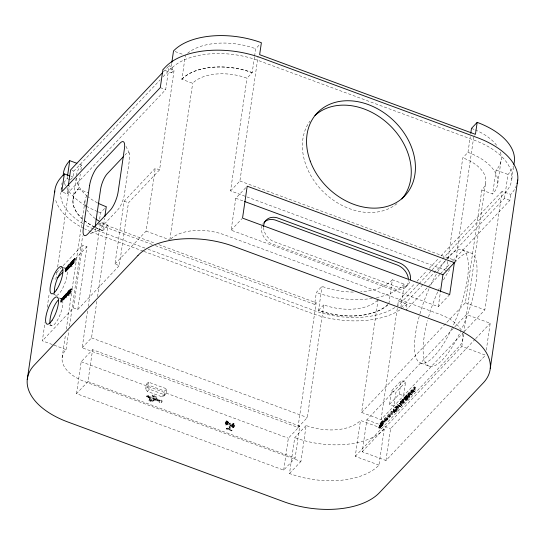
<?xml version="1.0" encoding="UTF-8"?>
<svg xmlns="http://www.w3.org/2000/svg" width="545" height="545" viewBox="0 0 545 545"><rect width="100%" height="100%" fill="white"/><g stroke="black" fill="none" stroke-linecap="round" stroke-linejoin="round"><path stroke-width="0.41" stroke-dasharray="2.73 2.04" d="M383.217 422.906C381.023 424.541 381.738 420.229 382.392 421.605L382.665 420.863A1.397 0.422 -69.7 0 0 382.406 420.665L381.834 421.333A1.281 0.388 -69.7 0 0 381.445 422.3C380.499 423.785 381.459 427.409 383.237 424.725A1.492 0.45 -69.7 0 0 383.517 423.921L382.406 423.213L381.289 424.712L382.045 422.477L383.217 422.906L382.549 425.257L383.578 423.649M381.963 421.469L383.564 422.041L383.83 421.292A1.397 0.422 -69.7 0 0 383.578 421.094L382.999 421.769A1.281 0.388 -69.7 0 0 382.617 422.736L382.331 425.781M380.253 423.261L380.315 424.909L379.579 425.693L380.751 426.122L381.486 425.345L381.425 423.697L380.253 423.261L379.579 425.693M394.682 411.168C398.211 409.663 394.362 408.716 395.745 406.904L397.394 407.496C395.616 406.332 398.695 411.489 395.854 411.604L394.682 411.168L394.75 410.678L395.82 409.547L397.285 410.085M397.394 407.496L397.68 406.699A1.328 0.402 -69.7 0 0 397.509 406.447L396.344 408.314A1.512 0.456 -69.7 0 0 396.276 409.002L396.992 409.983L395.854 411.604M231.53 430.897L231.141 430.223A1.036 0.804 43.4 0 0 230.855 430.08L229.486 429.576L230.085 425.461C231.516 425.114 231.891 423.39 230.072 423.077C226.815 423.506 230.78 427.532 228.573 429.235L227.04 428.67A1.056 0.824 43.4 0 0 226.747 428.608L226.216 428.935L231.53 430.897L232.054 430.278L231.659 429.678A1.036 0.804 43.4 0 0 231.366 429.535L230.004 429.024L229.486 429.576M71.041 292.801L70.38 294.075M75.946 258.923L75.782 259.856L75.626 259.488M61.088 189.408L61.326 187.78M61.803 184.51L62.041 182.875M306.147 425.543L294.736 437.608L289.497 473.516A67.539 37.08 8.3 0 0 378.973 465.103L384.211 429.194L360.477 420.433A41.004 22.515 8.3 0 1 306.147 425.543L300.908 461.452L85.115 381.793A41.004 22.515 8.3 0 1 66.068 349.597L42.333 340.836L45.024 322.402M47.224 307.319L49.179 293.912M63.915 182.773A66.333 36.42 8.3 0 1 67.13 178.651L67.491 176.198M63.254 192.44L67.103 193.857L68.057 187.33M56.918 272.044L55.815 279.585L53.655 278.788M57.647 267.016L69.515 185.709M70.366 179.843L72.962 177.098L73.834 171.116L160.155 79.836M73.003 199.586L76.382 176.451M94.646 227.149A53.063 29.137 8.3 0 1 78.126 189.013L80.299 174.114M80.898 169.999L81.621 165.053L78.46 163.888M74.917 262.063L75.237 259.876M62.116 357.765L65.55 334.194M66.292 329.139L71.572 292.938M72.185 288.727L84.959 201.166M66.068 349.597L68.895 330.229M69.508 326.019L82.649 235.937M73.459 307.918L82.629 245.08L86.941 246.674L77.778 309.512L73.459 307.918L42.333 340.836M152.164 244.439L98.815 224.744L99.047 223.143M99.633 219.145L100.566 212.754L106.268 206.719M377.61 300.22A41.004 22.515 8.3 0 1 323.757 304.853L307.312 417.559L297.979 427.437L82.179 347.778L87.588 310.711M88.201 306.501L100.369 223.096L154.521 243.084M76.525 393.66L81.185 361.737L92.596 349.672L299.757 426.142L295.104 458.059L283.686 470.131L76.525 393.66L87.943 381.589L92.596 349.672M95.348 227.503A53.063 29.137 8.3 0 0 102.773 230.678L104.586 218.252M82.179 347.778L91.519 337.9L97.044 300.05M97.535 296.684L107.965 225.194A41.004 22.515 8.3 0 1 101.145 222.19M159.576 169.87L128.45 202.781L119.28 265.626L114.968 264.032L124.131 201.194L155.257 168.276L159.576 169.87L174.127 70.121L170.892 68.929L171.723 63.213M67.103 193.857L165.673 89.625L169.168 65.686L172.404 66.878L171.532 72.867L162.901 69.678M114.968 264.032L146.094 231.114L155.257 168.276M254.481 56.973L252.185 72.683L247.001 78.167A41.004 22.515 8.3 0 0 192.678 83.276L181.887 79.297L185.375 55.358M145.672 389.157L146.373 384.32L148.451 382.127L166.77 388.892L166.068 393.728L163.99 395.922L161.872 396.767L147.334 391.405L145.672 389.157L147.743 386.964L148.451 382.127M169.829 239.875L192.678 83.276M147.968 397.979L148.581 396.774L155.127 399.192L152.845 400.677A1.437 1.117 43.4 0 1 152.225 400.793L150.733 400.241L151.333 399.158L149.643 398.531L149.126 399.083L148.901 400.636L150.583 401.263L151.183 400.173L152.736 400.745A1.867 1.458 43.4 0 0 153.642 400.616L156.02 399.519L159.358 400.922A1.553 1.206 43.4 0 0 161.456 402.312A1.553 1.206 43.4 0 0 161.606 400.159A1.553 1.206 43.4 0 0 159.406 400.241L158.37 399.86A1.608 1.254 43.4 0 1 157.771 399.274L156.333 396.998A1.24 0.967 43.4 0 0 155.543 396.331L154.003 395.759A0.927 0.722 43.4 0 0 152.811 394.921A0.927 0.722 43.4 0 0 152.559 396.106A0.927 0.722 43.4 0 0 153.881 396.331L155.509 396.849A0.811 0.634 43.4 0 1 155.877 397.196L157.328 399.478L156.81 400.023L148.124 396.821L148.744 395.609L146.959 395.888L146.442 396.44L147.968 397.979L148.581 396.774M148.124 396.821L148.744 395.609M148.901 400.636L149.643 398.531M150.583 401.263L151.183 400.173M150.733 400.241L151.333 399.158M163.99 395.922L164.699 391.085L166.77 388.892M446.348 270.538L230.555 190.879L247.001 78.167M254.597 56.149L255.68 48.743L260.244 43.913M449.7 294.579L438.289 306.651L231.128 230.174L235.781 198.257L247.198 186.186M230.555 190.879L239.895 181.001L258.085 56.326M228.573 429.235L229.091 428.69L229.69 424.582L229.254 423.254M230.004 429.024L230.603 424.916M283.686 470.131L288.346 438.214L299.757 426.142M155.352 245.611L314.608 304.403L316.352 292.433L322.061 286.397A53.063 29.137 8.3 0 0 353.419 292.086M297.979 427.437L316.161 302.754L158.5 244.555M387.829 304.757A53.063 29.137 8.3 0 1 318.566 310.337L322.061 286.397M378.973 465.103L355.238 456.342L360.477 420.433M463.836 332.089L381.057 419.623L361.635 412.449L378.08 299.743M362.207 451.751L461.819 346.416L485.554 355.183L385.949 460.511L362.207 451.751L366.867 419.827L454.244 327.436M388.878 303.654L392.366 279.783L404.233 284.163L400.854 307.291M381.057 419.623L397.639 305.977M397.761 305.132L398.375 300.922L414.697 283.666M383.857 421.864L385.935 419.67L386.078 418.669L387.154 419.071L387.011 420.066L384.933 422.259L383.857 421.864L384 420.863L392.638 411.591L391.555 411.189L384.293 418.867L384.15 419.868L385.226 420.263L392.489 412.585L392.638 411.591M384.933 422.259L385.083 421.265L387.154 419.071M385.226 420.263L385.369 419.269L384.293 418.867M386.453 419.119L386.596 418.124L387.672 418.519L389.75 416.326L388.674 415.93L388.524 416.925L386.453 419.119L387.529 419.521L389.607 417.32L389.75 416.326M389.559 404.39L391.535 390.86L401.236 380.601L405.548 382.195L403.572 395.725L399.26 394.137L389.559 404.39L393.871 405.984L395.847 392.455L405.548 382.195M387.529 419.521L387.672 418.519M389.041 416.373L389.191 415.379L390.268 415.781L392.345 413.58L391.262 413.185L391.119 414.18L389.041 416.373L390.125 416.775L392.196 414.581L392.345 413.58M390.125 416.775L390.268 415.781M398.375 300.922L407.006 304.11L406.148 310.023L427.702 287.29M384.15 419.868L391.412 412.19L391.555 411.189M385.949 460.511L390.602 428.595L475.063 339.276M396.767 408.968L397.38 404.772L398.722 405.017L399.124 405.902L397.509 405.412L396.767 408.968L398.204 409.118L398.763 405.902M399.26 394.137L401.236 380.601M397.509 405.412L398.027 404.969L397.55 404.588M397.939 409.397L398.722 405.017M399.008 406.597L399.396 405.691L400.568 406.12L400.48 406.706L400.173 407.026L399.008 406.597L399.396 405.691M399.362 404.152L399.751 403.245L400.922 403.681L400.834 404.267L400.534 404.588L399.362 404.152L399.751 403.245M402.074 401.91L401.352 402.666L400.18 402.237L401.978 399.921L403.15 400.357L402.36 401.604L401.822 405.289L400.364 405.16L400.902 401.474L402.074 401.91L401.536 405.596M400.173 407.026L400.568 406.12M400.534 404.588L400.922 403.681M400.364 405.16L401.188 401.175L401.978 399.921M401.352 402.666L403.15 400.357M402.578 399.281L402.292 399.587C400.098 406.856 406.57 402.544 405.173 398.211L403.716 398.082C404.186 400.8 401.011 405.862 402.578 399.281L403.75 399.717C402.176 406.298 405.357 401.236 404.887 398.518L405.671 396.433L406.843 396.862L406.625 398.354C405.201 400.643 403.382 397.325 405.671 396.433M403.75 399.717L403.218 403.675M404.002 397.782L403.341 401.563L402.046 403.245M405.133 400.119L405.385 398.415L406.55 398.851L406.304 400.548L405.133 400.119L406.032 395.636L407.204 396.065L406.304 400.548M405.902 399.301L407.824 394.498L408.988 394.934L407.074 399.737L405.902 399.301L406.516 395.125L407.96 395.261L406.516 395.125M406.311 398.116L407.933 393.626L409.397 393.749L407.483 398.545L406.311 398.116L406.788 394.832M407.074 399.737L407.824 394.498M407.483 398.545L408.225 393.313M408.123 396.958L409.016 392.475L410.187 392.911L409.581 397.087L408.123 396.958L409.016 392.475M409.397 393.749L408.784 397.925L407.34 397.782L408.512 398.218L408.988 394.934M409.288 397.394L410.187 392.911M412.585 391.678L413.471 390.888L413.934 387.693L415.106 388.129L414.643 391.317C412.013 393.865 411.877 388.66 413.934 387.693M412.333 392.264L413.682 391.072L414.295 386.895L415.467 387.331L414.854 391.508C411.441 395.193 411.55 388.02 414.295 386.895M438.289 306.651L440.374 292.372M446.593 268.855L447.949 259.604M448.072 258.759L462.794 157.825L467.985 152.341L470.274 136.632M454.523 261.9L455.688 260.66L473.878 135.984L474.913 134.888M361.635 412.449L465.396 302.734L481.841 190.021A41.004 22.515 8.3 0 0 462.794 157.825M461.819 346.416L463.686 333.397M463.775 332.981L485.799 181.853M481.841 190.021L492.632 194.006L496.12 170.067A53.063 29.137 8.3 0 0 500.208 151.748M497.748 183.433L501.243 159.494M464.415 331.476L484.818 309.901L502.136 191.206L510.767 194.395A72.362 39.73 8.3 0 0 516.353 185.763M504.5 198.387L507.988 174.448A66.333 36.42 8.3 0 0 513.356 165.891M486.29 350.142L490.214 323.26L466.472 314.499L454.823 326.816M511.775 179.182L513.676 166.13M452.766 260.783L509.895 200.376L510.767 194.395M382.406 423.213L382.352 423.485A1.492 0.45 -69.7 0 1 382.072 424.289L381.166 425.345M383.564 422.041L383.421 421.598L382.89 423.111M226.216 428.935L227.265 428.057A1.056 0.824 43.4 0 1 227.558 428.125L229.091 428.69M393.585 411.945L394.805 407.503L395.118 407.176L396.29 407.606L394.539 412.987L393.374 412.558L393.422 408.968L394.594 409.397L394.757 412.374L393.585 411.945L393.422 408.968M394.757 412.374L396.29 407.606M381.425 423.697L380.751 426.122M410.133 392.264L410.331 391.623A1.853 0.559 -69.7 0 1 410.862 390.54L411.659 389.839A2.03 0.613 -69.7 0 1 411.884 390.029L411.509 392.741L410.242 394.696A1.921 0.579 -69.7 0 1 409.942 394.621L410.153 393.565L411.325 394.001L411.38 394.485A1.349 0.402 -69.7 0 0 411.591 394.56C414.357 392.945 411.495 388.074 410.399 392.093L411.305 392.7L412.66 390.826M411.305 392.7L411.502 392.053A1.853 0.559 -69.7 0 1 412.027 390.969L412.831 390.268A2.03 0.613 -69.7 0 1 413.056 390.465L412.674 393.17L411.414 395.132A1.921 0.579 -69.7 0 1 411.114 395.057L411.325 394.001M381.5 425.706L379.831 428.547L378.659 428.111L380.335 425.27L381.5 425.706L381.555 426.721L380.39 426.285L380.335 425.27M393.374 412.558L395.118 407.176M378.659 428.111L380.158 422.995L380.465 422.668L382.733 423.56M379.831 428.547L381.636 423.097L381.555 426.721M72.206 290.158L72.233 289.075M225.957 421.517L225.705 423.206L226.495 425.073L227.013 424.528L226.747 424.133M226.666 421.925L226.461 423.336L227.136 424.964L228.3 424.31C227.108 423.349 229.207 422.341 228.042 421.789L226.863 422.886L226.7 424.01M233.328 426.606L233.533 425.195L232.858 423.567L231.693 424.221C232.885 425.182 230.787 426.19 231.952 426.742L233.131 425.645L233.294 424.521M232.504 427.287L233.369 426.572L232.504 427.287L233.471 427.634L234.323 426.231L233.498 423.458L232.988 424.01L233.246 424.398M406.843 396.862L405.896 397.973L405.698 399.172M159.344 400.739L158.84 401.474A1.553 1.206 43.4 0 0 160.939 402.857A1.553 1.206 43.4 0 0 161.088 400.704A1.553 1.206 43.4 0 0 158.888 400.793L157.852 400.411A1.608 1.254 43.4 0 1 157.253 399.826L155.809 397.543A1.24 0.967 43.4 0 0 155.025 396.876L153.486 396.31A0.927 0.722 43.4 0 0 152.293 395.466A0.927 0.722 43.4 0 0 152.041 396.651A0.927 0.722 43.4 0 0 153.363 396.883L154.991 397.4A0.811 0.634 43.4 0 1 155.359 397.748L156.81 400.023M230.085 425.461C232.034 425.332 229.833 422.763 228.737 423.799M395.745 406.904L396.147 406.543L397.673 407.149M227.49 421.244L226.625 421.959L227.49 421.244L226.529 420.897L225.16 422.845L225.535 424.705L226.495 425.073M227.142 421.408L226.148 422.47L225.943 423.881M227.762 421.925L227.197 422.866L227.783 424.862M228.382 422.436L227.456 424.139M231.611 426.095L232.558 424.841L232.34 424.112L231.693 424.221M232.231 426.606L232.804 425.672L232.211 423.669M232.851 427.123L233.846 426.061L234.05 424.65M233.471 427.634L234.834 425.686L234.459 423.826L233.498 423.458M163.337 71.851L169.168 65.686M163.071 76.75L172.404 66.878M171.532 72.867L174.127 70.121M124.744 155.243L125.909 154.01A12.058 3.631 -69.7 0 1 129.642 158.5L124.403 194.408A12.058 3.631 -69.7 0 1 117.761 209.866L99.088 229.615A12.058 3.631 -69.7 0 1 95.191 228.525M98.815 224.744L100.369 223.096M56.687 272.507L82.629 245.08M75.414 258.861L86.941 246.674M102.773 230.678L107.965 225.194M77.778 309.512L119.28 265.626M231.128 230.174L241.966 218.709M147.334 391.405L149.412 389.205L163.95 394.573L166.068 393.728M151.973 395.663L152.491 395.118M153.486 396.31L154.003 395.759M153.363 396.883L153.928 396.256M150.665 400.725L152.219 401.297A1.867 1.458 43.4 0 0 153.125 401.168L155.747 399.519M155.23 400.064L156.02 399.519M161.872 396.767L163.95 394.573M158.888 400.793L159.569 399.969M161.375 402.564L161.892 402.012M314.608 304.403L316.161 302.754M318.566 310.337L323.757 304.853M226.529 420.897L226.012 421.442L226.938 420.692M227.245 422.47L228.042 421.789M225.848 425.175L227.013 424.528M227.865 422.981L228.587 422.334M227.136 424.964L228.3 424.31M229.172 425.127L229.69 424.582M226.298 428.752L226.815 428.206M230.739 425.277L231.257 424.732M232.34 424.112L232.858 423.567M231.407 426.197L232.129 425.55M232.988 424.01L234.146 423.356M231.952 426.742L232.749 426.061M233.056 427.839L233.982 427.089M405.616 287.181L407.694 284.987M417.027 281.2L426.939 270.722M429.269 268.256L438.596 258.391M440.925 255.925L502.136 191.206M418.519 284.245L401.611 302.121A66.333 36.42 8.3 0 1 397.38 305.868M419.098 283.625L441.832 259.59M442.417 258.97L505.372 192.399A66.333 36.42 8.3 0 0 474.559 140.324L258.766 60.659A66.333 36.42 8.3 0 0 170.892 68.929M401.324 307.489L446.791 259.406M447.37 258.793L504.506 198.312L509.895 200.376M428.281 286.67L439.944 274.346M440.524 273.726L450.436 263.249M289.497 473.516L300.908 461.452M406.032 395.636L404.717 397.121L404.172 398.845A1.512 0.456 -69.7 0 0 404.24 399.315L405.494 399.792L406.55 398.851M400.18 402.237L400.902 401.474M394.539 412.987L394.594 409.397M407.204 396.065L405.889 397.55L405.337 399.274A1.512 0.456 -69.7 0 0 405.412 399.744L405.494 399.792M415.467 387.331L413.764 389.702L413.505 392.7M405.385 398.415L404.322 399.362M415.106 388.129L413.921 389.845L413.75 392.114M380.39 426.285L380.465 422.668M355.238 456.342L458.992 346.62A41.004 22.515 8.3 0 0 462.405 333.22M475.649 338.663L490.214 323.26M155.127 399.192L153.363 400.132A1.437 1.117 43.4 0 1 152.743 400.248L151.251 399.696M90.198 233.744L97.208 230.957M397.591 406.475L396.242 406.039L395.173 407.885A1.512 0.456 -69.7 0 0 395.111 408.566L395.82 409.547M146.442 396.44L148.22 396.161M381.377 424.821L382.549 425.257M404.526 398.736L404.894 398.518L403.716 398.082M155.502 400.064L158.827 401.284M175.088 51.557L183.004 54.48M496.12 170.067L507.988 174.448M160.285 87.636L165.673 89.625M462.058 249.746L470.689 252.934M239.895 181.001L455.688 260.66M235.781 198.257L243.751 201.2M465.396 302.734L484.818 309.901M71.892 170.401L73.834 171.116M71.02 176.382L72.962 177.098M67.13 178.651L69.719 179.605M124.131 201.194L128.45 202.781M78.126 189.013L88.917 192.998M146.094 231.114L169.039 239.582M144.922 248.07L97.943 230.726A66.333 36.42 8.3 0 1 94.121 229.227M148.104 249.249L313.736 310.384A66.333 36.42 8.3 0 0 395.547 307.169M143.124 251.109L95.348 233.471A72.362 39.73 8.3 0 1 91.553 231.993M143.921 251.402L311.141 313.13A72.362 39.73 8.3 0 0 402.387 308.204M420.849 363.072L429.48 366.26A60.304 18.142 -69.7 0 0 460.859 330.87M411.754 389.859L412.926 390.288M413.471 390.888L414.643 391.317M413.682 391.072L414.854 391.508M410.399 392.093L411.57 392.523M408.73 392.781L409.901 393.211M409.847 394.015L411.434 394.553M407.933 393.626L409.104 394.055M410.024 394.703L411.189 395.139M63.2 267.288L64.637 267.82M408.409 396.658L409.581 397.087M391.535 390.86L395.847 392.455M404.84 397.339L406.011 397.775M404.731 397.537L405.896 397.973M405.453 397.925L406.625 398.354M406.202 398.988L407.367 399.424M405.419 399.812L406.59 400.248M402.292 399.587L403.464 400.023M401.903 400.418L403.075 400.848M403.089 401.658L404.261 402.087M401.188 401.175L402.36 401.604M400.255 401.74L401.427 402.176M402.271 402.653L403.443 403.082M399.451 403.572L400.616 404.002M399.669 403.831L400.834 404.267M400.65 404.86L401.822 405.289M397.38 404.772L399.199 405.405M397.952 405.466L399.124 405.902M399.09 406.011L400.262 406.447M399.308 406.277L400.48 406.706M395.588 407.197L396.76 407.626M395.472 407.517L396.644 407.953M394.805 407.503L396.576 408.26M397.032 408.682L398.204 409.118M393.129 409.275L394.301 409.711M394.75 410.678L395.922 411.107M393.667 412.245L394.839 412.674M391.412 412.19L392.489 412.585M391.119 414.18L392.196 414.581M388.524 416.925L389.607 417.32M53.403 294.341L56.278 295.404M59.48 297.979L60.917 298.51A14.47 4.353 -69.7 0 0 59.569 298.967M385.935 419.67L387.011 420.066M384 420.863L385.083 421.265M382.495 420.645L383.741 421.101M382.679 421.237L383.844 421.667M382.249 421.169L383.517 421.619M381.827 421.728L382.999 422.157M381.725 422.014L382.897 422.45M382.011 422.9L383.183 423.329M382.154 423.431L383.319 423.86M380.158 422.995L382.542 423.874M381.207 423.799L382.379 424.235M381.902 424.221L383.074 424.657M381.759 424.494L382.931 424.93M366.867 419.827L390.602 428.595M380.315 424.909L381.486 425.345M380.689 425.965L381.861 426.394M379.422 426.238L380.594 426.667M378.986 427.77L380.158 428.2M91.519 337.9L307.312 417.559M49.684 325.031L51.836 325.828M146.373 384.32L164.699 391.085M81.185 361.737L288.346 438.214M148.649 396.269L157.328 399.478M148.063 397.319L154.61 399.737M149.126 399.083L150.815 399.703M226.734 428.39L232.047 430.352M149.419 400.091L151.101 400.711M87.943 381.589L295.104 458.059M396.147 406.543L396.222 407.06L396.515 406.27A1.328 0.402 -69.7 0 0 396.344 406.011M231.925 425.652L232.47 426.197M233.022 426.742L233.573 427.294M226.42 421.237L226.972 421.789M227.524 422.334L228.076 422.879M146.959 395.888L148.485 397.434M411.495 390.397L411.373 392.509L410.426 394.124A1.349 0.402 -69.7 0 1 410.215 394.055L410.153 393.565M147.743 386.964L149.412 389.205M233.628 423.901L233.941 424.371M226.052 424.16L226.366 424.63M125.963 146.333L129.458 153.561M181.887 79.297A53.063 29.137 8.3 0 1 252.185 72.683M170.803 238.921A41.004 22.515 8.3 0 1 224.152 234.766L439.951 314.424A41.004 22.515 8.3 0 1 460.723 329.466M181.894 79.223A53.063 29.137 8.3 0 1 252.199 72.608M187.548 53.315A53.063 29.137 8.3 0 1 255.68 48.743M467.985 152.341A53.063 29.137 8.3 0 1 492.632 194.006M392.366 279.783A53.063 29.137 8.3 0 1 360.681 291.854M404.233 284.163A66.333 36.42 8.3 0 1 376.295 297.686M372.269 298.394A66.333 36.42 8.3 0 1 316.352 292.433M387.842 304.689A53.063 29.137 8.3 0 1 318.58 310.269M446.743 258.759A60.304 18.142 -69.7 0 1 468.237 262.424A60.304 18.142 -69.7 0 1 452.227 327.681M451.907 328.356A60.304 18.142 -69.7 0 1 420.297 362.875A60.304 18.142 -69.7 0 1 419.739 314.506M419.943 313.784A60.304 18.142 -69.7 0 1 430.046 286.5M430.679 285.137A60.304 18.142 -69.7 0 1 437.294 272.446M437.717 271.717A60.304 18.142 -69.7 0 1 445.04 260.851M471.473 128.402A53.063 29.137 8.3 0 1 474.531 129.601M475.281 129.914A53.063 29.137 8.3 0 1 497.551 146.585M102.787 230.61A53.063 29.137 8.3 0 1 95.355 227.428M94.653 227.081A53.063 29.137 8.3 0 1 78.139 188.945M97.446 202.835A53.063 29.137 8.3 0 1 87.929 196.725M87.323 196.227A53.063 29.137 8.3 0 1 76.443 176.389M76.498 175.626A53.063 29.137 8.3 0 1 81.621 165.053M262.043 225.698A14.47 11.288 43.4 0 0 270.729 243.383L396.876 289.729A14.47 11.288 43.4 0 0 408.443 280.293M262.642 224.315A14.47 11.288 43.4 0 1 263.453 223.069M93.372 228.914A66.333 36.42 8.3 0 1 84.877 224.778M82.833 223.607A66.333 36.42 8.3 0 1 60.665 192.651M61.108 189.51A66.333 36.42 8.3 0 1 61.769 187.201M95.266 218.586A41.004 22.515 8.3 0 1 87.186 210.152M85.756 207.148A41.004 22.515 8.3 0 1 86.927 195.546M384.211 429.194A67.539 37.08 8.3 0 1 294.736 437.608M90.804 231.679A72.362 39.73 8.3 0 1 84.836 228.948M84.073 228.566A72.362 39.73 8.3 0 1 55.263 198.591M407.006 304.11A72.362 39.73 8.3 0 1 403.028 307.714M100.566 212.754A66.333 36.42 8.3 0 1 98.257 211.869M97.494 211.562A66.333 36.42 8.3 0 1 86.832 206.432M85.456 205.635A66.333 36.42 8.3 0 1 66.96 188.427M65.502 185.654A66.333 36.42 8.3 0 1 64.119 181.941M263.555 227.401A14.47 11.288 43.4 0 0 272.807 241.19L398.954 287.535A14.47 11.288 43.4 0 0 410.385 279.694M454.946 262.452A60.304 18.142 -69.7 0 1 476.807 264.87A60.304 18.142 -69.7 0 1 461.486 329.507M429.48 366.26A60.304 18.142 -69.7 0 1 427.58 320.569M428.574 316.972A60.304 18.142 -69.7 0 1 437.751 291.752M438.057 291.057A60.304 18.142 -69.7 0 1 439.944 286.977M443.555 279.858A60.304 18.142 -69.7 0 1 450.654 268.147M396.978 203.653A60.304 47.02 43.4 0 1 324.445 192.916A60.304 47.02 43.4 0 1 309.955 121.099M67.28 272.105A14.47 4.353 -69.7 0 1 61.708 290.076A14.47 4.353 -69.7 0 1 54.582 293.557M64.01 268.542A14.47 4.353 -69.7 0 1 65.359 268.086M62.614 300.35A14.47 4.353 -69.7 0 1 58.097 319.023A14.47 4.353 -69.7 0 1 50.147 323.982"/><path stroke-width="0.82" d="M68.105 294.661L68.323 293.115C69.522 292.522 69.562 290.819 68.357 292.91L68.575 291.398C69.338 289.763 69.576 291.841 69.569 290.172C67.689 290.356 66.517 298.558 69.011 293.987C70.693 291.275 66.613 295.751 69.188 295.063M27.25 379.593L54.752 191.07M69.726 175.906L64.33 173.916L61.708 191.867L160.285 87.636L162.901 69.678L165.496 66.94A72.362 39.73 8.3 0 1 261.362 57.92L477.154 137.578A72.362 39.73 8.3 0 1 517.062 183.631M67.607 175.381L69.753 160.673L76.872 163.302M68.295 185.695L70.598 169.917L162.751 72.471M65.325 271.751L66.163 270.954M65.4 271.669C64.344 269.496 68.588 264.271 66.64 268.876L67.301 269.666M67.873 265.919L69.406 264.305C69.413 265.974 69.174 263.889 68.411 265.531L68.186 267.036C69.406 264.918 69.338 266.73 68.159 267.241C67.001 271.839 70.176 264.652 68.847 268.113L66.756 270.327L66.347 269.257L66.102 270.933M65.196 294.797L65.925 294.021L65.761 296.671C65.945 294.075 67.09 291.296 66.715 295.663L67.362 292.508L67.955 291.882L66.463 296.752L66.367 294.791C66.061 302.618 63.82 292.856 66.272 295.199M71.368 262.227L72.894 260.612C72.907 262.281 72.669 260.197 71.899 261.838L71.681 263.344C72.901 261.225 72.832 263.031 71.654 263.548C70.496 268.14 73.67 260.96 72.342 264.42L70.83 265.933L71.906 266.335M70.898 265.858L71.422 262.254M73.091 263.542L73.916 262.758M104.831 216.603L106.268 206.719A53.063 29.137 8.3 0 1 98.141 203.19M171.839 62.402L173.508 50.971A66.333 36.42 8.3 0 1 261.389 42.708L259.638 54.677L475.438 134.336L477.182 122.366A66.333 36.42 8.3 0 1 513.826 164.358M440.496 291.527L442.949 274.728L454.36 262.663L247.198 186.186L242.539 218.109L449.7 294.579L454.36 262.663M470.751 133.341L471.473 128.402L477.182 122.366M490.248 368.495L517.75 179.973M62.907 298.456C62.232 302.148 65.23 298.033 64.807 296.46A2.282 0.688 -69.7 0 0 64.685 295.737L63.356 297.086A2.282 0.688 -69.7 0 0 62.873 298.483M71.088 264.488L71.17 265.061M70.945 264.523L70.332 266.464L69.283 267.731L69.522 266.369L69.59 266.975A1.41 0.422 -69.7 0 0 70.128 266.614C70.475 265.245 68.983 263.944 70.973 262.574C70.973 263.787 69.392 263.548 70.809 265.66M73.159 263.467L73.875 259.774L73.098 261.157L73.248 260.238L74.869 258.528C74.767 260.306 74.842 258.398 74.154 259.481L73.861 262.724M67.403 269.55L67.927 265.953M64.33 173.916L61.735 176.655A72.362 39.73 8.3 0 0 54.65 192.555M123.579 156.476L107.236 173.76A12.058 3.631 -69.7 0 0 100.593 189.217L95.355 225.126A12.058 3.631 -69.7 0 0 95.205 226.379M57.545 277.759L62.736 272.275M244.548 201.493L442.949 274.728M65.87 268.045L66.946 268.44M66.347 269.257L67.423 269.652M63.254 175.476A66.333 36.42 8.3 0 1 69.753 160.673M408.362 278.638A14.47 11.288 43.4 0 0 397.305 265.047L274.987 219.955A14.47 11.288 43.4 0 0 263.93 222.503M99.067 221.052A41.004 22.515 8.3 0 1 95.865 219.015M263.555 226.584A14.47 11.288 43.4 0 1 277.058 217.762L399.376 262.853A14.47 11.288 43.4 0 1 410.385 279.694M314.976 115.486A60.304 47.02 43.4 0 1 389.58 125.084A60.304 47.02 43.4 0 1 401.849 198.932M54.459 292.917A14.47 4.353 -69.7 0 1 62.443 269.898M50.017 323.342A14.47 4.353 -69.7 0 1 58.008 300.322M66.953 267.479L66.163 269.298L66.395 267.711L66.953 267.479M70.945 289.306L70.148 291.125L70.38 289.538L70.945 289.306M63.104 298.967C63.343 301.351 64.991 296.861 64.433 296.03A1.199 0.361 -69.7 0 0 64.174 295.996L63.104 298.967M71.279 288.932L70.632 290.703L71.272 291.595L70.741 292.154L70.128 291.303L70.148 292.781L69.304 293.68L69.855 289.865L71.279 288.932M62.75 297.999C60.815 306.358 59.357 299.913 62.75 297.999M62.416 298.476L61.667 300.104L61.898 298.517L62.3 298.135L62.416 298.476M89.578 185.511L83.29 228.6A14.47 4.353 -69.7 0 0 87.772 233.989L110.185 210.288A14.47 4.353 -69.7 0 0 118.156 191.738L124.437 148.649A14.47 4.353 -69.7 0 0 119.961 143.26L97.548 166.961A14.47 4.353 -69.7 0 0 89.578 185.511M137.994 255.455L34.233 365.177A72.362 39.73 8.3 0 0 67.846 421.987L283.638 501.645A72.362 39.73 8.3 0 0 379.504 492.626L483.265 382.91A72.362 39.73 8.3 0 0 449.652 326.094L233.859 246.435A72.362 39.73 8.3 0 0 137.994 255.455M310.228 161.082A60.304 47.02 43.4 0 0 403.402 197.276A60.304 47.02 43.4 0 0 369.333 104.974A60.304 47.02 43.4 0 0 310.228 161.082M52.109 320.256A14.47 4.353 -69.7 0 0 57.641 297.386A14.47 4.353 -69.7 0 0 46.441 314.084A14.47 4.353 -69.7 0 0 52.109 320.256M56.551 289.824A14.47 4.353 -69.7 0 0 62.076 266.961A14.47 4.353 -69.7 0 0 50.876 283.659A14.47 4.353 -69.7 0 0 56.551 289.824"/></g></svg>
